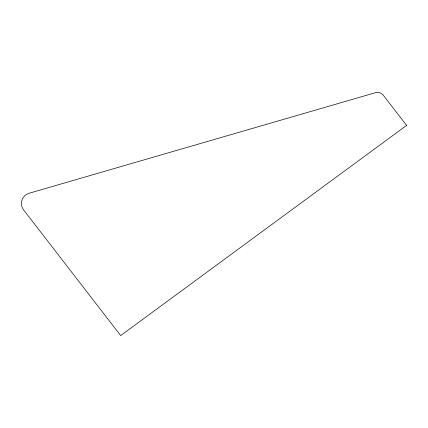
<?xml version="1.0" encoding="UTF-8"?>
<svg xmlns="http://www.w3.org/2000/svg" width="428" height="428" viewBox="0 0 428 428"><rect width="100%" height="100%" fill="white"/><g stroke="black" fill="none" stroke-linecap="round" stroke-linejoin="round"><path stroke-width="0.64" d="M406.6 125.393L120.68 335.584L23.62 209.923A10.973 10.716 3.9 0 1 28.799 193.344L375.11 92.796A7.313 7.142 3.9 0 1 383.328 95.267L406.6 125.393"/></g></svg>
